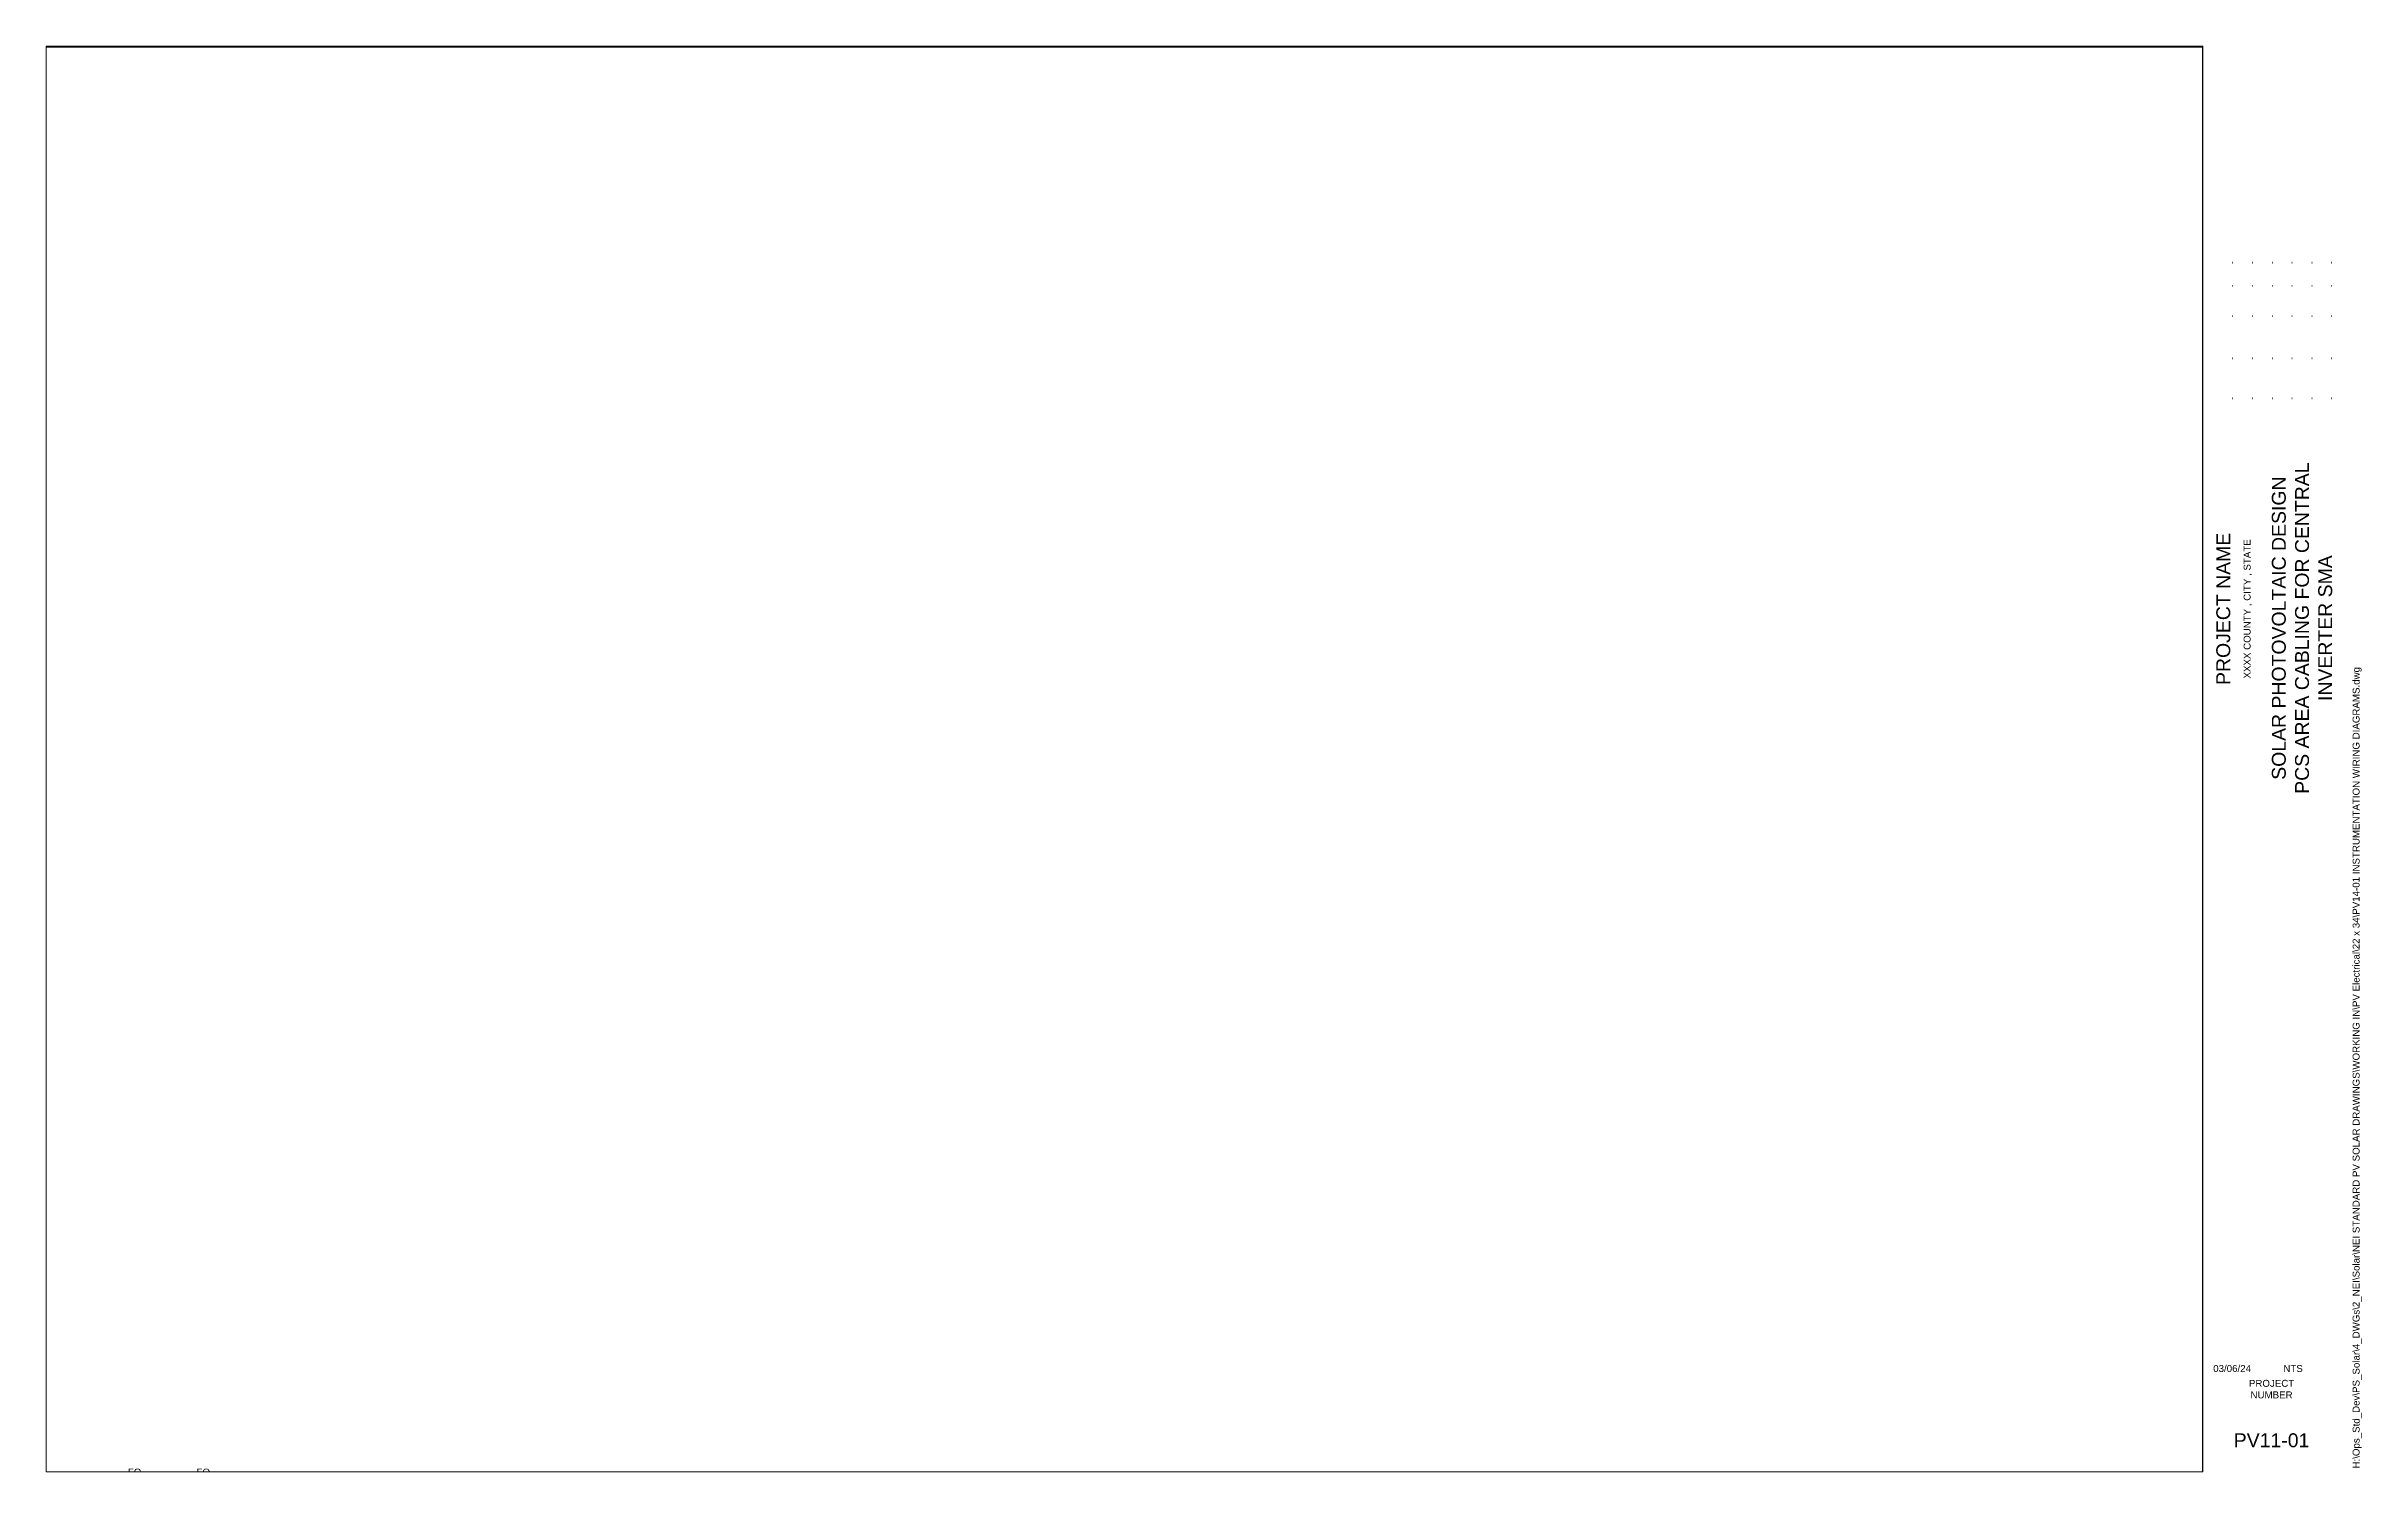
# Paper-space layout 'PV11-01 INSTRUMENTATION WIRING DIAGRAMS 22x34 (2)' of a CAD drawing. Header units: inches. Extents: x -1.1 to 32.1, y 0 to 20.5.
# The model-space entities are those that its viewports show. They can reach past a viewport. Long polylines and large blocks are cut down to what shows.
import ezdxf
from ezdxf.enums import TextEntityAlignment as Align

# ---------------------------------------------------------------- set-up
doc = ezdxf.new("R2010")
doc.units = ezdxf.units.IN
doc.header["$MEASUREMENT"] = 0
doc.layers.add('G-ANNO-TTBL', color=1, linetype='Continuous')
doc.layers.add('VP', color=31, linetype='Continuous', plot=False)
doc.styles.add('NEI-A', font='arial.ttf')

# ---------------------------------------------------------------- blocks, each defined once
blk = doc.blocks.new('*T3')
at = {"color": 0, "linetype": 'ByBlock', "lineweight": -2, "transparency": 16777216}
for p, q in [((0, 0), (17.895, 0)), ((0, 0), (0, -5.072)), ((17.895, 0), (17.895, -5.072)), ((0, -0.453), (17.895, -0.453)), ((1.872, -0.453), (1.872, -5.072)), ((3.743, -0.453), (3.743, -5.072)), ((5.615, -0.453), (5.615, -5.072)), ((7.486, -0.453), (7.486, -5.072)), ((9.358, -0.453), (9.358, -5.072)), ((11.23, -0.453), (11.23, -5.072)), ((15.895, -0.453), (15.895, -5.072)), ((0, -1.112), (17.895, -1.112)), ((12.785, -1.112), (12.785, -5.072)), ((14.34, -1.112), (14.34, -5.072)), ((0, -1.472), (17.895, -1.472)), ((0, -1.832), (17.895, -1.832)), ((0, -2.192), (17.895, -2.192)), ((0, -2.552), (17.895, -2.552)), ((0, -2.912), (17.895, -2.912)), ((0, -3.272), (17.895, -3.272)), ((0, -3.632), (17.895, -3.632)), ((0, -3.992), (17.895, -3.992)), ((0, -4.352), (17.895, -4.352)), ((0, -4.712), (17.895, -4.712)), ((0, -5.072), (17.895, -5.072))]:
    blk.add_line(p, q, dxfattribs=at)
at = {"color": 0, "transparency": 16777216, "attachment_point": 5, "style": 'NEI-A'}
for s, insert, char_height, width in [('GENERAL', (8.948, -0.227), 0.2, 17.7751), ('LAYER NAME', (0.936, -0.783), 0.15, 1.75162), ('LAYER COLOR', (2.807, -0.783), 0.15, 1.75162), ('PLOT COLOR', (4.679, -0.783), 0.15, 1.75162), ('LINE TYPE', (6.551, -0.783), 0.15, 1.75162), ('LINE WEIGHT (IN.)', (8.422, -0.783), 0.15, 1.75162), ('SCREENING', (10.294, -0.783), 0.15, 1.75162), ('TEXT SIZES (IN.)', (13.562, -0.783), 0.15, 4.5454), ('NOTES', (16.895, -0.783), 0.15, 1.88)]:
    blk.add_mtext(s, dxfattribs=dict(at, insert=insert, char_height=char_height, width=width))

msp = doc.modelspace()

# ---------------------------------------------------------------- linework, layer by layer
for p, q in [((0, 0), (0, -3)), ((0.403, 0), (0.603, 0)), ((0.681, 0), (0.881, 0)), ((0.959, 0), (1.159, 0)), ((1.391, 0), (1.591, 0)), ((1.669, 0), (1.869, 0)), ((1.947, 0), (2.147, 0)), ((2.375, 0), (2.575, 0)), ((2.654, 0), (2.853, 0)), ((2.932, 0), (3.131, 0))]:
    msp.add_line(p, q)
at = {"layer": 'Defpoints', "color": 5}
msp.add_lwpolyline([(0, 20.5), (31, 20.5), (31, 0), (0, 0)], close=True, dxfattribs=at)

# ---------------------------------------------------------------- block references
msp.add_blockref('*T3', (-17.895, 0))

# ---------------------------------------------------------------- texts
at = {"style": 'NEI-A'}
for p in [(1.274, 0), (2.262, 0)]:
    msp.add_text('FO', height=0.1, dxfattribs=at).set_placement(p, align=Align.MIDDLE_CENTER)

psp = doc.layouts.new('PV11-01 INSTRUMENTATION WIRING DIAGRAMS 22x34 (2)')

# ---------------------------------------------------------------- texts
at = {"insert": (32.018, 0.051), "char_height": 0.1, "width": 11.71546, "attachment_point": 1, "rotation": 90, "style": 'NEI-A'}
psp.add_mtext('H:\\\\Ops_Std_Dev\\\\PS_Solar\\\\4_DWGs\\\\2_NEI\\\\Solar\\\\NEI STANDARD PV SOLAR DRAWINGS\\\\WORKING IN\\\\PV Electrical\\\\22 x 34\\\\PV14-01 INSTRUMENTATION WIRING DIAGRAMS.dwg', dxfattribs=at)
at = {"layer": 'G-ANNO-TTBL', "style": 'NEI-A'}
for p in [(30.281, 17.374), (30.567, 17.374), (30.853, 17.374), (31.138, 17.374), (31.424, 17.374), (31.71, 17.374)]:
    psp.add_text('-', height=0.08, rotation=90, dxfattribs=at).set_placement(p, align=Align.MIDDLE_LEFT)
for p in [(30.281, 17.06), (30.567, 17.06), (30.853, 17.06), (31.138, 17.06), (31.424, 17.06), (31.71, 17.06), (30.281, 16.624), (30.567, 16.624), (30.853, 16.624), (31.138, 16.624), (31.424, 16.624), (31.71, 16.624), (30.281, 16.017), (30.567, 16.017), (30.853, 16.017), (31.138, 16.017), (31.424, 16.017), (31.71, 16.017), (30.281, 15.442), (30.567, 15.442), (30.853, 15.442), (31.138, 15.442), (31.424, 15.442), (31.71, 15.442)]:
    psp.add_text('-', height=0.08, rotation=90, dxfattribs=at).set_placement(p, align=Align.MIDDLE_CENTER)
psp.add_text('XXXX COUNTY , CITY , STATE', height=0.1, rotation=90, dxfattribs=at).set_placement((30.51, 12.414), align=Align.MIDDLE)
at = {"layer": 'G-ANNO-TTBL', "char_height": 0.2, "attachment_point": 5, "rotation": 90, "style": 'NEI-A'}
for s, width, insert in [('SOLAR PHOTOVOLTAIC DESIGN\\PPCS AREA CABLING FOR CENTRAL INVERTER SMA', 6.22147, (31.292, 12.137)), ('PROJECT NAME', 7.8846, (30.16, 12.414))]:
    psp.add_mtext_dynamic_manual_height_columns(s, width=width, gutter_width=0.5, heights=[0], dxfattribs=dict(at, insert=insert))
at = {"layer": 'G-ANNO-TTBL', "style": 'NEI-A'}
for s, width, insert, char_height, attachment_point in [('03/06/24', 0.85482, (30.014, 1.488), 0.1, 4), ('NTS', 0.85482, (31.023, 1.488), 0.1, 4), ('PROJECT NUMBER', 0.85482, (30.853, 1.192), 0.1, 5), ('PV11-01', 1.7218, (30.853, 0.456), 0.2, 5)]:
    psp.add_mtext_dynamic_manual_height_columns(s, width=width, gutter_width=0.5, heights=[0], dxfattribs=dict(at, insert=insert, char_height=char_height, attachment_point=attachment_point))

# ---------------------------------------------------------------- viewports
at = {"layer": 'VP'}
psp.add_viewport(center=(14.363, 10.255), size=(31, 20.5), view_center_point=(15.505, 10.256), view_height=20.5, dxfattribs=at)

doc.saveas('drawing.dxf')
